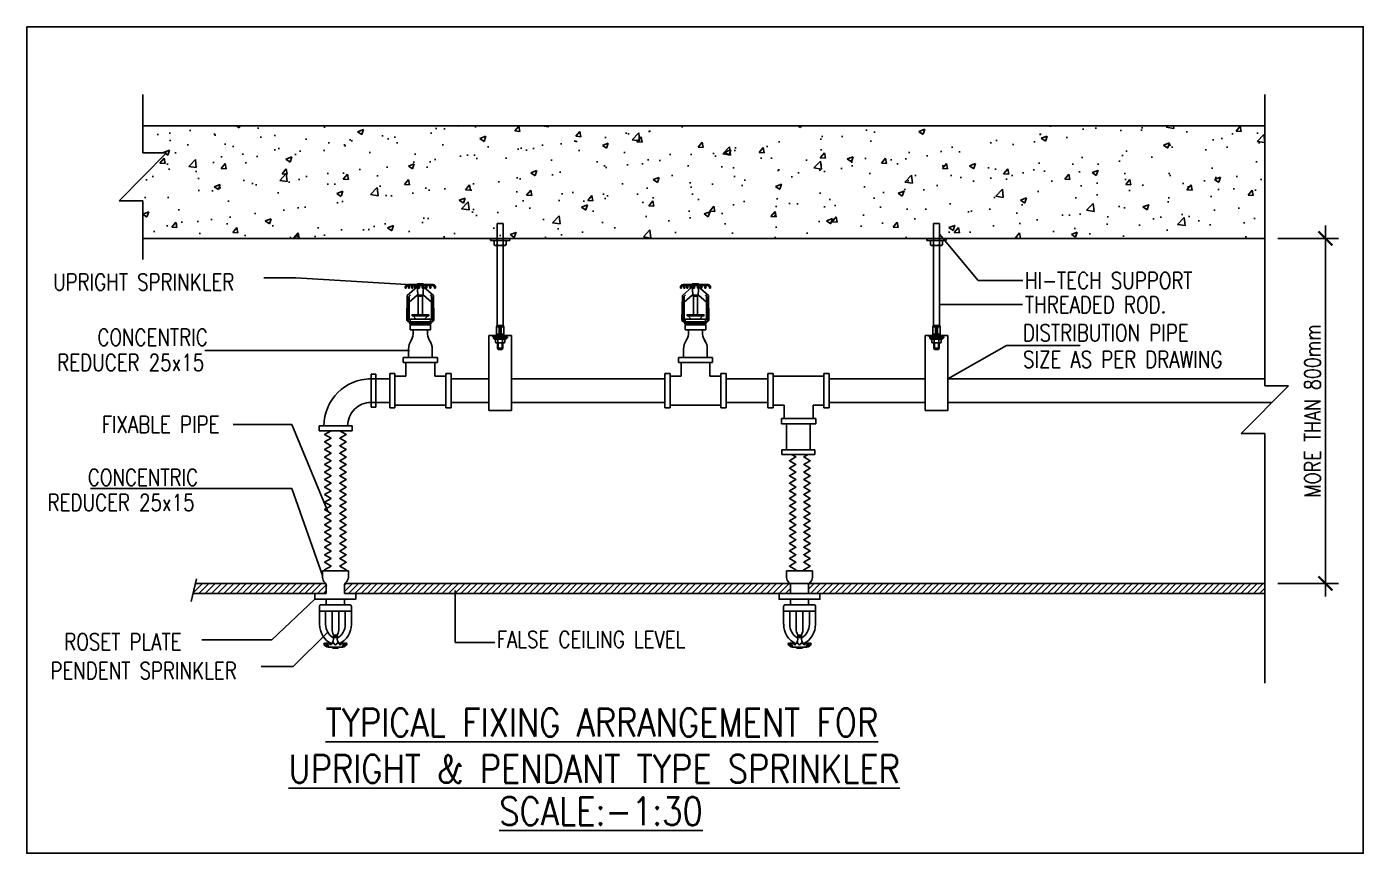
# Model space of a CAD drawing. Header units: millimetres. Extents: x -194958 to 83200, y -72620 to 64568.
# Drawn here: x -136739 to -131929, y -46997 to -44025 of the extents above; entities that cross this region are included whole.
import ezdxf
from ezdxf.enums import TextEntityAlignment as Align

# ---------------------------------------------------------------- set-up
doc = ezdxf.new("R2010")
doc.units = ezdxf.units.MM
doc.header["$LTSCALE"] = 200
doc.header["$PDMODE"] = 3
doc.header["$PDSIZE"] = 150
doc.linetypes.add('DASH', pattern=[0.35, 0.25, -0.1])
doc.layers.get('Defpoints').update_dxf_attribs({"color": 8, "linetype": 'DASH'})
for name, color, linetype in [('0137-T2-P-FF-6-108$0$ARCH', 7, 'Continuous'), ('0137-T2-P-FF-6-108$0$DETAIL', 6, 'Continuous'), ('0137-T2-P-FF-6-108$0$DUMMY-TEXT', 4, 'Continuous'), ('0137-T2-P-FF-6-108$0$SP2', 4, 'Continuous')]:
    doc.layers.add(name, color=color, linetype=linetype)
doc.layers.add('0137-T2-P-FF-6-108$0$EXTINGUISHER DETAIL', color=7, linetype='Continuous', lineweight=18)
doc.styles.add('0137-T2-P-FF-6-108$0$_ACM-ROMANS', font='romans.shx', dxfattribs={"width": 0.8})
doc.styles.add('0137-T2-P-FF-6-108$0$detail 1$0$ROMAN S', font='romans.shx', dxfattribs={"width": 0.85})
doc.styles.add('0137-T2-P-FF-6-108$0$ROMANS-TITLE', font='ROMANS.shx', dxfattribs={"width": 0.8})
doc.styles.add('0137-T2-P-FF-6-108$0$Standard', font='arial.ttf')
doc.dimstyles.new('0137-T2-P-FF-6-108$0$_ACM-DIM-25-', dxfattribs={"dimscale": 25, "dimtxt": 2.3, "dimasz": 2, "dimexe": 1.875, "dimexo": 1.875, "dimgap": 1.25, "dimtad": 0, "dimdec": 0, "dimzin": 9, "dimdsep": 46, "dimtxsty": '0137-T2-P-FF-6-108$0$_ACM-ROMANS', "dimblk1": '0137-T2-P-FF-6-108$1$_ARCHTICK', "dimblk2": '0137-T2-P-FF-6-108$1$_ARCHTICK', "dimsah": 1, "dimcen": 0, "dimdle": 1.875, "dimclre": 8, "dimadec": 0, "dimazin": 2, "dimtfac": 1, "dimtdec": 0, "dimtofl": 0, "dimtmove": 1, "dimatfit": 3, "dimfxl": 1, "dimtvp": 0.8, "dimfrac": 2, "dimtolj": 1, "dimtzin": 0, "dimarcsym": 0})
doc.dimstyles.new('0137-T2-P-FF-6-108$0$A-100-ANNOTATION', dxfattribs={"dimtxt": 2, "dimasz": 0.95, "dimexe": 1, "dimexo": 1, "dimgap": 0.75, "dimtad": 0, "dimtoh": 1, "dimdec": 0, "dimdsep": 46, "dimtxsty": '0137-T2-P-FF-6-108$0$ROMANS-TITLE', "dimblk": '0137-T2-P-FF-6-108$0$_Dot', "dimcen": 0.025, "dimclrd": 256, "dimclre": 256, "dimclrt": 3, "dimadec": 0, "dimazin": 0, "dimtfac": 1, "dimtdec": 0, "dimtix": 1, "dimtmove": 2, "dimatfit": 0, "dimldrblk": '0137-T2-P-FF-6-108$0$_Dot', "dimfxl": 1, "dimtolj": 1, "dimtzin": 0, "dimarcsym": 0})
doc.dimstyles.new('0137-T2-P-FF-6-108$0$Annotative', dxfattribs={"dimscale": 0, "dimtxt": 2.5, "dimasz": 2.5, "dimexe": 1.25, "dimexo": 0.625, "dimtad": 1, "dimtxsty": '0137-T2-P-FF-6-108$0$Standard', "dimcen": 2.5, "dimadec": 0, "dimazin": 0, "dimtfac": 1, "dimtmove": 0, "dimatfit": 3, "dimfxl": 1, "dimarcsym": 0})
pattern_1 = [(45, (-278125.707, -30914.844), (-11.2253202, 11.2253202), [])]

# ---------------------------------------------------------------- blocks, each defined once
blk = doc.blocks.new('0137-T2-P-FF-6-108$0$_Dot')
at = {"layer": '0137-T2-P-FF-6-108$0$DUMMY-TEXT', "color": 0, "lineweight": -2}
blk.add_line((-0.5, 0), (-1, 0), dxfattribs=at)
at = {"layer": '0137-T2-P-FF-6-108$0$DUMMY-TEXT', "color": 0, "const_width": 0.5}
blk.add_lwpolyline([(-0.25, 0, 1), (0.25, 0, 1)], format="xyb", close=True, dxfattribs=at)
blk = doc.blocks.new('0137-T2-P-FF-6-108$1$_ARCHTICK')
at = {"const_width": 0.15}
blk.add_lwpolyline([(-0.5, -0.5), (0.5, 0.5)], dxfattribs=at)
blk = doc.blocks.new('*D8506')
at = {"color": 0, "lineweight": -2}
blk.add_line((-132065.7, -44739.2), (-132065.7, -46073.6), dxfattribs=at)
at = {"color": 8, "lineweight": -2}
for p, q in [((-132236.8, -44786.1), (-132018.8, -44786.1)), ((-132236.8, -46026.8), (-132018.8, -46026.8))]:
    blk.add_line(p, q, dxfattribs=at)
at = {"layer": 'Defpoints', "color": 0}
for p in [(-132283.7, -44786.1), (-132283.7, -46026.8), (-132065.7, -46026.8)]:
    blk.add_point(p, dxfattribs=at)
at = {"color": 0, "linetype": 'ByBlock', "lineweight": -2, "xscale": 50, "yscale": 50, "zscale": 50}
for p, rotation in [((-132065.7, -44786.1), 90), ((-132065.7, -46026.8), 270)]:
    blk.add_blockref('0137-T2-P-FF-6-108$1$_ARCHTICK', p, dxfattribs=dict(at, rotation=rotation))
at = {"color": 0, "insert": (-132111.7, -45406.4), "char_height": 57.5, "attachment_point": 5, "rotation": 90, "style": '0137-T2-P-FF-6-108$0$_ACM-ROMANS'}
blk.add_mtext('\\A1;MORE THAN 800mm', dxfattribs=at)

msp = doc.modelspace()

# ---------------------------------------------------------------- hatches: boundary and pattern name
at = {"layer": '0137-T2-P-FF-6-108$0$DETAIL'}
h = msp.add_hatch(dxfattribs=at)
h.set_pattern_fill('AR-CONC', color=8, scale=30.653676, angle=360, style=0)
h.set_pattern_definition([(50, (17740.25, -50275.16), (219.8666, -19.23584), [22.99026, -252.89282]), (355, (17740.25, -50275.16), (-42.5324, 230.57454), [18.3922, -202.31426]), (100.4514, (17758.58, -50276.76), (177.3344, 211.33856), [19.5387, -214.92583]), (46.1842, (17740.25, -50213.85), (327.1486, -50.73766), [34.4854, -379.3392]), (96.6356, (17767.52, -50218.08), (286.5085, 298.6029), [29.3081, -322.3887]), (351.1842, (17740.25, -50213.85), (286.50824, 298.60316), [27.5883, -303.4714]), (21, (17770.9, -50229.18), (182.97395, -123.41749), [22.99026, -252.89282]), (326, (17770.9, -50229.18), (74.5851, 222.28514), [18.3922, -202.31426]), (71.4514, (17786.16, -50239.46), (257.55912, 98.86745), [19.5387, -214.92583]), (37.5, (17740.255, -50275.16), (3.727443, 102.044202), [0, -199.86197, 0, -205.37963, 0, -203.0806]), (7.5, (17740.25, -50275.16), (80.64048, 120.90169), [0, -117.09704, 0, -195.26391, 0, -77.40053]), (327.5, (17671.9, -50275.16), (163.6362, -6.913897), [0, -76.63419, 0, -239.09867, 0, -317.26554]), (317.5, (17641.24, -50275.16), (178.768, 30.68586), [0, -99.62445, 0, -158.78604, 0, -225.30452])])
h.paths.add_polyline_path([(-136320.9, -44650.5), (-136320.9, -44786.1), (-132283.7, -44786.1), (-132283.7, -44380.9), (-136320.9, -44380.9), (-136320.9, -44478.8), (-136235.5, -44478.8), (-136406.2, -44650.5)])
h = msp.add_hatch(dxfattribs=at)
h.set_pattern_fill('ANSI31', color=8, scale=5)
h.set_pattern_definition(pattern_1)
h.paths.add_polyline_path([(-136131.3, -46026.8), (-136139.6, -46062.6), (-135660.5, -46062.6), (-135662.9, -46026.8)])
h = msp.add_hatch(dxfattribs=at)
h.set_pattern_fill('ANSI31', color=8, scale=5)
h.set_pattern_definition(pattern_1)
h.paths.add_polyline_path([(-133990.5, -46033.9, 0.141115), (-133992.9, -46026.8), (-135593, -46026.8, 0.16109), (-135595.4, -46034.9), (-135595.4, -46062.6), (-135554.6, -46062.6), (-134031.3, -46062.6), (-134031.3, -46062.6), (-133990.5, -46062.6)])
h = msp.add_hatch(dxfattribs=at)
h.set_pattern_fill('ANSI31', color=8, scale=5)
h.set_pattern_definition(pattern_1)
edge = h.paths.add_edge_path()
edge.add_line((-132283.7, -46026.8), (-133923, -46026.8))
edge.add_arc((-133911.9, -46034.5), 13.6, 145.0206, 181.6259)
edge.add_line((-133925.4, -46034.9), (-133925.4, -46062.6))
edge.add_line((-133925.4, -46062.6), (-133884.6, -46062.6))
edge.add_line((-133884.6, -46062.6), (-132283.7, -46062.6))
edge.add_line((-132283.7, -46062.6), (-132283.7, -46026.8))

# ---------------------------------------------------------------- linework, layer by layer
at = {"elevation": 0}
msp.add_lwpolyline([(-136738.5, -44024.8), (-131929.4, -44024.8), (-131929.4, -46997), (-136738.5, -46997)], close=True, dxfattribs=at)
at = {"layer": '0137-T2-P-FF-6-108$0$DETAIL', "color": 7}
for p, q in [((-136320.9, -44478.8), (-136320.9, -44267.9)), ((-132283.7, -45315.8), (-132283.7, -44267.9)), ((-136320.9, -44380.9), (-132283.7, -44380.9)), ((-136235.5, -44478.8), (-136406.2, -44650.5)), ((-136320.9, -44478.8), (-136235.5, -44478.8)), ((-136406.2, -44650.5), (-136320.9, -44650.5)), ((-136320.9, -44861.4), (-136320.9, -44650.5)), ((-136320.9, -44786.1), (-132283.7, -44786.1)), ((-135358.9, -45097.1), (-135358.9, -45114.3)), ((-135358.9, -45097.1), (-135285.4, -45097.1)), ((-135352.4, -45097.1), (-135352.4, -45091.8)), ((-135291.9, -45097.1), (-135291.9, -45091.8)), ((-135285.4, -45097.1), (-135285.4, -45114.3)), ((-134369, -45097.1), (-134369, -45114.3)), ((-134369, -45097.1), (-134295.5, -45097.1)), ((-134362.5, -45097.1), (-134362.5, -45091.8)), ((-134302, -45097.1), (-134302, -45091.8)), ((-134295.5, -45097.1), (-134295.5, -45114.3)), ((-135358.9, -45114.3), (-135285.4, -45114.3)), ((-135347.6, -45114.3), (-135347.6, -45130.6)), ((-135296.7, -45114.3), (-135296.7, -45130.6)), ((-134369, -45114.3), (-134295.5, -45114.3)), ((-134357.7, -45114.3), (-134357.7, -45130.6)), ((-134306.8, -45114.3), (-134306.8, -45130.6)), ((-135364.7, -45213.7), (-135364.7, -45180.2)), ((-135364.7, -45201.6), (-135364.7, -45213.7)), ((-135279.5, -45213.7), (-135279.5, -45180.2)), ((-135279.5, -45201.6), (-135279.5, -45213.7)), ((-134374.9, -45213.7), (-134374.9, -45180.2)), ((-134289.7, -45213.7), (-134289.7, -45180.2)), ((-135383.6, -45213.7), (-135383.6, -45232.7)), ((-135260.6, -45213.7), (-135383.6, -45213.7)), ((-135260.6, -45232.7), (-135383.6, -45232.7)), ((-135374.1, -45232.7), (-135374.1, -45281.2)), ((-135270.1, -45232.7), (-135270.1, -45281.2)), ((-135260.6, -45213.7), (-135260.6, -45232.7)), ((-134393.6, -45213.7), (-134393.6, -45232.7)), ((-134270.6, -45213.7), (-134393.6, -45213.7)), ((-134270.6, -45213.7), (-134393.6, -45213.7)), ((-134270.6, -45232.7), (-134393.6, -45232.7)), ((-134384.1, -45232.7), (-134384.1, -45281.2)), ((-134280.1, -45232.7), (-134280.1, -45281.2)), ((-134270.6, -45213.7), (-134270.6, -45232.7)), ((-135508.4, -45290.9), (-135432.5, -45290.9)), ((-135499.4, -45273.9), (-135482.5, -45273.9)), ((-135499.4, -45392.6), (-135499.4, -45273.9)), ((-135482.5, -45392.6), (-135482.5, -45273.9)), ((-135432.5, -45271.8), (-135432.5, -45394.8)), ((-135432.5, -45271.8), (-135413.6, -45271.8)), ((-135413.6, -45271.8), (-135413.6, -45394.8)), ((-135374.1, -45281.2), (-135413.6, -45281.2)), ((-135230.7, -45281.2), (-135270.1, -45281.2)), ((-135230.7, -45271.8), (-135230.7, -45394.8)), ((-135211.7, -45271.8), (-135230.7, -45271.8)), ((-135211.7, -45271.8), (-135211.7, -45394.8)), ((-135211.7, -45290.9), (-135075.7, -45290.9)), ((-134994.6, -45290.9), (-134442.5, -45290.9)), ((-134442.5, -45271.8), (-134442.5, -45394.8)), ((-134442.5, -45271.8), (-134423.6, -45271.8)), ((-134423.6, -45271.8), (-134423.6, -45394.8)), ((-134384.1, -45281.2), (-134423.6, -45281.2)), ((-134240.7, -45281.2), (-134280.1, -45281.2)), ((-134240.7, -45271.8), (-134240.7, -45394.8)), ((-134221.7, -45271.8), (-134240.7, -45271.8)), ((-134221.7, -45271.8), (-134221.7, -45394.8)), ((-134221.7, -45290.9), (-134071.6, -45290.9)), ((-134071.6, -45394.8), (-134071.6, -45271.8)), ((-134071.6, -45271.8), (-134052.7, -45271.8)), ((-134052.7, -45394.8), (-134052.7, -45271.8)), ((-133869.8, -45281.2), (-134052.7, -45281.2)), ((-133869.8, -45394.8), (-133869.8, -45271.8)), ((-133850.9, -45271.8), (-133869.8, -45271.8)), ((-133850.9, -45394.8), (-133850.9, -45271.8)), ((-133850.9, -45290.9), (-133505.7, -45290.9)), ((-133424.6, -45290.9), (-132283.7, -45290.9)), ((-132198.3, -45315.8), (-132369.1, -45487.5)), ((-132283.7, -45315.8), (-132198.3, -45315.8)), ((-135508.4, -45375.7), (-135432.5, -45375.7)), ((-135499.4, -45392.6), (-135482.5, -45392.6)), ((-135432.5, -45394.8), (-135413.6, -45394.8)), ((-135230.7, -45385.3), (-135413.6, -45385.3)), ((-135211.7, -45394.8), (-135230.7, -45394.8)), ((-135211.7, -45375.7), (-135075.7, -45375.7)), ((-134994.6, -45375.7), (-134442.5, -45375.7)), ((-134442.5, -45394.8), (-134423.6, -45394.8)), ((-134240.7, -45385.3), (-134423.6, -45385.3)), ((-134221.7, -45394.8), (-134240.7, -45394.8)), ((-134221.7, -45375.7), (-134071.6, -45375.7)), ((-134071.6, -45394.8), (-134052.7, -45394.8)), ((-134013.3, -45385.3), (-134052.7, -45385.3)), ((-134013.3, -45433.9), (-134013.3, -45385.3)), ((-133909.2, -45433.9), (-133909.2, -45385.3)), ((-133869.8, -45385.3), (-133909.2, -45385.3)), ((-133850.9, -45394.8), (-133869.8, -45394.8)), ((-133850.9, -45375.7), (-133505.7, -45375.7)), ((-133424.6, -45375.7), (-132257.9, -45375.7)), ((-134022.7, -45452.8), (-134022.7, -45433.9)), ((-133899.7, -45433.9), (-134022.7, -45433.9)), ((-133899.7, -45452.8), (-133899.7, -45433.9)), ((-135567.3, -45460.5), (-135686, -45460.5)), ((-135686, -45477.4), (-135686, -45460.5)), ((-135567.3, -45477.4), (-135686, -45477.4)), ((-135567.3, -45477.4), (-135567.3, -45460.5)), ((-133899.7, -45452.8), (-134022.7, -45452.8)), ((-133899.7, -45452.8), (-134022.7, -45452.8)), ((-134004.4, -45452.8), (-134004.4, -45545.7)), ((-133919.6, -45452.8), (-133919.6, -45545.7)), ((-132369.1, -45487.5), (-132283.7, -45487.5)), ((-132283.7, -46384.8), (-132283.7, -45487.5)), ((-134021.4, -45545.7), (-133902.6, -45545.7)), ((-134021.4, -45562.6), (-134021.4, -45545.7)), ((-134021.4, -45562.6), (-133902.6, -45562.6)), ((-133902.6, -45562.6), (-133902.6, -45545.7)), ((-136127.4, -46009.7), (-136146.5, -46092.2)), ((-135678, -46062.6), (-136141.7, -46062.6)), ((-135662.9, -46026.8), (-136131.3, -46026.8)), ((-132283.7, -46026.8), (-135593, -46026.8)), ((-135577.9, -46062.6), (-132283.7, -46062.6))]:
    msp.add_line(p, q, dxfattribs=at)
at = {"layer": '0137-T2-P-FF-6-108$0$DETAIL', "color": 8}
for p, q in [((-135045.8, -44732.8), (-135045.8, -44808.7)), ((-135045.8, -44732.8), (-135024.5, -44732.8)), ((-135024.5, -44732.8), (-135024.5, -44808.7)), ((-133475.8, -44732.8), (-133475.8, -44808.7)), ((-133475.8, -44732.8), (-133454.5, -44732.8)), ((-133454.5, -44732.8), (-133454.5, -44808.7)), ((-135069.7, -44786.1), (-135069.7, -44794)), ((-135069.7, -44794), (-135000.5, -44794)), ((-135056.4, -44794), (-135056.4, -44808.7)), ((-135056.4, -44808.7), (-135053.8, -44811.3)), ((-135053.8, -44811.3), (-135016.5, -44811.3)), ((-135045.8, -44811.3), (-135045.8, -45098.7)), ((-135024.5, -44811.3), (-135024.5, -45098.7)), ((-135013.8, -44808.7), (-135016.5, -44811.3)), ((-135013.8, -44794), (-135013.8, -44808.7)), ((-135000.5, -44786.1), (-135000.5, -44794)), ((-133499.7, -44786.1), (-133499.7, -44794)), ((-133499.7, -44794), (-133430.5, -44794)), ((-133486.4, -44794), (-133486.4, -44808.7)), ((-133486.4, -44808.7), (-133483.8, -44811.3)), ((-133483.8, -44811.3), (-133446.5, -44811.3)), ((-133475.8, -44811.3), (-133475.8, -45098.7)), ((-133454.5, -44811.3), (-133454.5, -45098.7)), ((-133443.8, -44808.7), (-133446.5, -44811.3)), ((-133443.8, -44794), (-133443.8, -44808.7)), ((-133430.5, -44786.1), (-133430.5, -44794)), ((-135047.4, -45098.7), (-135048.7, -45103.6)), ((-135048.7, -45130.7), (-135048.7, -45103.6)), ((-135021.6, -45103.6), (-135048.7, -45103.6)), ((-135022.9, -45098.7), (-135047.4, -45098.7)), ((-135039.1, -45105.7), (-135039.1, -45128)), ((-135035.1, -45098.7), (-135035.1, -45130.7)), ((-135031.2, -45105.7), (-135031.2, -45128)), ((-135022.9, -45098.7), (-135021.6, -45103.6)), ((-135021.6, -45130.7), (-135021.6, -45103.6)), ((-133477.4, -45098.7), (-133478.7, -45103.6)), ((-133478.7, -45130.7), (-133478.7, -45103.6)), ((-133451.6, -45103.6), (-133478.7, -45103.6)), ((-133452.9, -45098.7), (-133477.4, -45098.7)), ((-133469.1, -45105.7), (-133469.1, -45128)), ((-133465.1, -45098.7), (-133465.1, -45130.7)), ((-133461.2, -45105.7), (-133461.2, -45128)), ((-133452.9, -45098.7), (-133451.6, -45103.6)), ((-133451.6, -45130.7), (-133451.6, -45103.6)), ((-135075.7, -45134.8), (-135075.7, -45404.8)), ((-134994.6, -45134.8), (-135075.7, -45134.8)), ((-135061.4, -45139.4), (-135038.8, -45139.4)), ((-135061.4, -45139.4), (-135009.9, -45139.4)), ((-135061.4, -45140.6), (-135037.6, -45140.6)), ((-135036.4, -45140.6), (-135061.4, -45140.6)), ((-135061.4, -45140.6), (-135009.9, -45140.6)), ((-135037.6, -45141.8), (-135061.4, -45141.8)), ((-135061.4, -45141.8), (-135036.4, -45141.8)), ((-135061.4, -45141.8), (-135009.9, -45141.8)), ((-135035.1, -45143.1), (-135061.4, -45143.1)), ((-135061.4, -45143.1), (-135009.9, -45143.1)), ((-135061.4, -45143.1), (-135009.2, -45143.1)), ((-135061.1, -45135.7), (-135061.1, -45139.4)), ((-135009.8, -45135.7), (-135061.1, -45135.7)), ((-135009.8, -45136.9), (-135061.1, -45136.9)), ((-135009.8, -45138.1), (-135061.1, -45138.1)), ((-135056.9, -45143.1), (-135056.9, -45148)), ((-135056.9, -45148), (-135035.1, -45148)), ((-135052.2, -45148), (-135052.2, -45159.7)), ((-135052.2, -45148), (-135018.1, -45148)), ((-135047.4, -45135.7), (-135048.7, -45130.7)), ((-135021.6, -45130.7), (-135048.7, -45130.7)), ((-135043.7, -45159.7), (-135043.7, -45148)), ((-135013.4, -45148), (-135035.1, -45148)), ((-135009.8, -45136.9), (-135033.9, -45136.9)), ((-135033.9, -45138.1), (-135009.9, -45138.1)), ((-135026.6, -45159.7), (-135026.6, -45148)), ((-135022.9, -45135.7), (-135021.6, -45130.7)), ((-135018.1, -45148), (-135018.1, -45159.7)), ((-135013.4, -45143.1), (-135013.4, -45148)), ((-135009.2, -45143.1), (-135009.2, -45139.4)), ((-134994.6, -45134.8), (-134994.6, -45404.8)), ((-133505.7, -45134.8), (-133505.7, -45404.8)), ((-133424.6, -45134.8), (-133505.7, -45134.8)), ((-133491.4, -45139.4), (-133468.8, -45139.4)), ((-133491.4, -45139.4), (-133439.9, -45139.4)), ((-133491.4, -45140.6), (-133467.6, -45140.6)), ((-133466.4, -45140.6), (-133491.4, -45140.6)), ((-133491.4, -45140.6), (-133439.9, -45140.6)), ((-133467.6, -45141.8), (-133491.4, -45141.8)), ((-133491.4, -45141.8), (-133466.4, -45141.8)), ((-133491.4, -45141.8), (-133439.9, -45141.8)), ((-133465.1, -45143.1), (-133491.4, -45143.1)), ((-133491.4, -45143.1), (-133439.9, -45143.1)), ((-133491.4, -45143.1), (-133439.2, -45143.1)), ((-133491.1, -45135.7), (-133491.1, -45139.4)), ((-133439.8, -45135.7), (-133491.1, -45135.7)), ((-133439.8, -45136.9), (-133491.1, -45136.9)), ((-133439.8, -45138.1), (-133491.1, -45138.1)), ((-133486.9, -45143.1), (-133486.9, -45148)), ((-133486.9, -45148), (-133465.1, -45148)), ((-133482.2, -45148), (-133482.2, -45159.7)), ((-133482.2, -45148), (-133448.1, -45148)), ((-133477.4, -45135.7), (-133478.7, -45130.7)), ((-133451.6, -45130.7), (-133478.7, -45130.7)), ((-133473.7, -45159.7), (-133473.7, -45148)), ((-133443.4, -45148), (-133465.1, -45148)), ((-133439.8, -45136.9), (-133463.9, -45136.9)), ((-133463.9, -45138.1), (-133439.9, -45138.1)), ((-133456.6, -45159.7), (-133456.6, -45148)), ((-133452.9, -45135.7), (-133451.6, -45130.7)), ((-133448.1, -45148), (-133448.1, -45159.7)), ((-133443.4, -45143.1), (-133443.4, -45148)), ((-133439.2, -45143.1), (-133439.2, -45139.4)), ((-133424.6, -45134.8), (-133424.6, -45404.8)), ((-135052.2, -45159.7), (-135050, -45161.8)), ((-135050, -45161.8), (-135020.2, -45161.8)), ((-135045, -45180.4), (-135045, -45161.8)), ((-135045, -45180.4), (-135042.5, -45185.3)), ((-135045, -45180.4), (-135025.2, -45180.4)), ((-135042.5, -45161.8), (-135042.5, -45185.3)), ((-135042.5, -45185.3), (-135027.7, -45185.3)), ((-135027.7, -45161.8), (-135027.7, -45185.3)), ((-135027.7, -45185.3), (-135025.2, -45180.4)), ((-135025.2, -45180.4), (-135025.2, -45161.8)), ((-135018.1, -45159.7), (-135020.2, -45161.8)), ((-133482.2, -45159.7), (-133480, -45161.8)), ((-133480, -45161.8), (-133450.2, -45161.8)), ((-133475, -45180.4), (-133475, -45161.8)), ((-133475, -45180.4), (-133472.5, -45185.3)), ((-133475, -45180.4), (-133455.2, -45180.4)), ((-133472.5, -45161.8), (-133472.5, -45185.3)), ((-133472.5, -45185.3), (-133457.7, -45185.3)), ((-133457.7, -45161.8), (-133457.7, -45185.3)), ((-133457.7, -45185.3), (-133455.2, -45180.4)), ((-133455.2, -45180.4), (-133455.2, -45161.8)), ((-133448.1, -45159.7), (-133450.2, -45161.8)), ((-135075.7, -45404.8), (-134994.6, -45404.8)), ((-133505.7, -45404.8), (-133424.6, -45404.8))]:
    msp.add_line(p, q, dxfattribs=at)
at = {"layer": '0137-T2-P-FF-6-108$0$DETAIL', "color": 4}
for p, q in [((-135674.6, -45981.2), (-135674.6, -46005.2)), ((-135674.6, -45981.2), (-135581.3, -45981.2)), ((-135581.3, -45981.2), (-135581.3, -46005.2)), ((-134004.6, -45981.2), (-134004.6, -46005.2)), ((-134004.6, -45981.2), (-133911.3, -45981.2)), ((-133911.3, -45981.2), (-133911.3, -46005.2)), ((-135660.5, -46062.6), (-135660.5, -46034.9)), ((-135595.4, -46062.6), (-135595.4, -46034.9)), ((-133990.5, -46062.6), (-133990.5, -46034.9)), ((-133925.4, -46062.6), (-133925.4, -46034.9)), ((-135660.5, -46083.5), (-135660.5, -46103.5)), ((-135595.4, -46083.5), (-135660.5, -46083.5)), ((-135595.4, -46083.5), (-135595.4, -46103.5)), ((-133990.5, -46083.5), (-133990.5, -46103.5)), ((-133925.4, -46083.5), (-133990.5, -46083.5)), ((-133925.4, -46083.5), (-133925.4, -46103.5)), ((-135685, -46174.7), (-135685, -46126.7)), ((-135662.9, -46174.7), (-135662.9, -46126.7)), ((-135640, -46192.6), (-135640, -46126.7)), ((-135615.5, -46192.6), (-135615.5, -46126.7)), ((-135592.4, -46174.7), (-135592.4, -46126.7)), ((-135570.4, -46174.7), (-135570.4, -46126.7)), ((-134015, -46174.7), (-134015, -46126.7)), ((-133992.9, -46174.7), (-133992.9, -46126.7)), ((-133970, -46192.6), (-133970, -46126.7)), ((-133945.5, -46192.6), (-133945.5, -46126.7)), ((-133922.4, -46174.7), (-133922.4, -46126.7)), ((-133900.4, -46174.7), (-133900.4, -46126.7)), ((-135647.9, -46256.3), (-135607.5, -46256.3)), ((-135636.4, -46259.2), (-135619, -46259.2)), ((-135633.9, -46221), (-135621.5, -46221)), ((-133977.9, -46256.3), (-133937.5, -46256.3)), ((-133966.4, -46259.2), (-133949, -46259.2)), ((-133963.9, -46221), (-133951.5, -46221))]:
    msp.add_line(p, q, dxfattribs=at)
at = {"layer": '0137-T2-P-FF-6-108$0$DETAIL', "color": 7}
for points in [[(-135643.4, -45477.4), (-135666.8, -45490.9), (-135643.4, -45504.5), (-135666.8, -45518), (-135643.4, -45531.5), (-135666.8, -45545), (-135643.4, -45558.5), (-135666.8, -45572.1), (-135643.4, -45585.6), (-135666.8, -45599.1), (-135643.4, -45612.6), (-135666.8, -45626.1), (-135643.4, -45639.7), (-135666.8, -45653.2), (-135643.4, -45666.7), (-135666.8, -45680.2), (-135643.4, -45693.7), (-135666.8, -45707.3), (-135643.4, -45720.8), (-135666.8, -45734.3), (-135643.4, -45747.8), (-135666.8, -45761.3), (-135643.4, -45774.9), (-135666.8, -45788.4), (-135643.4, -45801.9), (-135666.8, -45815.4), (-135643.4, -45828.9), (-135666.8, -45842.5), (-135643.4, -45856), (-135666.8, -45869.5), (-135643.4, -45883), (-135666.8, -45896.5), (-135643.4, -45910.1), (-135666.8, -45923.6), (-135643.4, -45937.1), (-135666.8, -45950.6), (-135643.4, -45964.1), (-135666.8, -45977.7), (-135660.7, -45981.2)], [(-135612.5, -45477.4), (-135589.1, -45490.9), (-135612.5, -45504.5), (-135589.1, -45518), (-135612.5, -45531.5), (-135589.1, -45545), (-135612.5, -45558.5), (-135589.1, -45572.1), (-135612.5, -45585.6), (-135589.1, -45599.1), (-135612.5, -45612.6), (-135589.1, -45626.1), (-135612.5, -45639.7), (-135589.1, -45653.2), (-135612.5, -45666.7), (-135589.1, -45680.2), (-135612.5, -45693.7), (-135589.1, -45707.3), (-135612.5, -45720.8), (-135589.1, -45734.3), (-135612.5, -45747.8), (-135589.1, -45761.3), (-135612.5, -45774.9), (-135589.1, -45788.4), (-135612.5, -45801.9), (-135589.1, -45815.4), (-135612.5, -45828.9), (-135589.1, -45842.5), (-135612.5, -45856), (-135589.1, -45869.5), (-135612.5, -45883), (-135589.1, -45896.5), (-135612.5, -45910.1), (-135589.1, -45923.6), (-135612.5, -45937.1), (-135589.1, -45950.6), (-135612.5, -45964.1), (-135589.1, -45977.7), (-135595.2, -45981.2)], [(-133987, -45562.6), (-133970.8, -45572), (-133994.2, -45585.5), (-133970.8, -45599), (-133994.2, -45612.6), (-133970.8, -45626.1), (-133994.2, -45639.6), (-133970.8, -45653.1), (-133994.2, -45666.6), (-133970.8, -45680.2), (-133994.2, -45693.7), (-133970.8, -45707.2), (-133994.2, -45720.7), (-133970.8, -45734.2), (-133994.2, -45747.8), (-133970.8, -45761.3), (-133994.2, -45774.8), (-133970.8, -45788.3), (-133994.2, -45801.8), (-133970.8, -45815.4), (-133994.2, -45828.9), (-133970.8, -45842.4), (-133994.2, -45855.9), (-133970.8, -45869.4), (-133994.2, -45883), (-133970.8, -45896.5), (-133994.2, -45910), (-133970.8, -45923.5), (-133994.2, -45937), (-133970.8, -45950.6), (-133994.2, -45964.1), (-133970.8, -45977.6), (-133977, -45981.2)], [(-133926.3, -45562.6), (-133942.5, -45572), (-133919.1, -45585.5), (-133942.5, -45599), (-133919.1, -45612.6), (-133942.5, -45626.1), (-133919.1, -45639.6), (-133942.5, -45653.1), (-133919.1, -45666.6), (-133942.5, -45680.2), (-133919.1, -45693.7), (-133942.5, -45707.2), (-133919.1, -45720.7), (-133942.5, -45734.2), (-133919.1, -45747.8), (-133942.5, -45761.3), (-133919.1, -45774.8), (-133942.5, -45788.3), (-133919.1, -45801.8), (-133942.5, -45815.4), (-133919.1, -45828.9), (-133942.5, -45842.4), (-133919.1, -45855.9), (-133942.5, -45869.4), (-133919.1, -45883), (-133942.5, -45896.5), (-133919.1, -45910), (-133942.5, -45923.5), (-133919.1, -45937), (-133942.5, -45950.6), (-133919.1, -45964.1), (-133942.5, -45977.6), (-133936.3, -45981.2)]]:
    msp.add_lwpolyline(points, dxfattribs=at)
at = {"layer": '0137-T2-P-FF-6-108$0$DETAIL', "color": 4}
for points in [[(-135620.1, -46083.5), (-135701.3, -46083.5), (-135701.3, -46062.6), (-135660.5, -46062.6)], [(-135595.4, -46062.6), (-135554.6, -46062.6), (-135554.6, -46083.5), (-135620.1, -46083.5)], [(-133950.1, -46083.5), (-134031.3, -46083.5), (-134031.3, -46062.6), (-133990.5, -46062.6)], [(-133925.4, -46062.6), (-133884.6, -46062.6), (-133884.6, -46083.5), (-133950.1, -46083.5)], [(-135633.7, -46214.5), (-135621.7, -46214.5)], [(-133963.7, -46214.5), (-133951.7, -46214.5)], [(-135621.7, -46217.8), (-135633.7, -46217.8)], [(-133951.7, -46217.8), (-133963.7, -46217.8)]]:
    msp.add_lwpolyline(points, dxfattribs=at)
for points in [[(-135570.4, -46126.7), (-135685, -46126.7), (-135685, -46108.7, -0.414214), (-135679.8, -46103.5), (-135575.6, -46103.5, -0.414214), (-135570.4, -46108.7)], [(-133900.4, -46126.7), (-134015, -46126.7), (-134015, -46108.7, -0.414214), (-134009.8, -46103.5), (-133905.6, -46103.5, -0.414214), (-133900.4, -46108.7)]]:
    msp.add_lwpolyline(points, format="xyb", close=True, dxfattribs=at)
at = {"layer": '0137-T2-P-FF-6-108$0$DETAIL', "color": 8}
for centre, radius, start, end in [((-135051.1, -44804.7), 6.66, 216.8699, 323.1301), ((-135035.1, -44788.7), 22.6, 241.9275, 298.0725), ((-135019.2, -44804.7), 6.66, 216.8699, 323.1301), ((-133481.1, -44804.7), 6.66, 216.8699, 323.1301), ((-133465.1, -44788.7), 22.6, 241.9275, 298.0725), ((-133449.2, -44804.7), 6.66, 216.8699, 323.1301), ((-135009.9, -45143.1), 4.93, 89.9218, 90), ((-133439.9, -45143.1), 4.93, 89.9218, 90), ((-135047.9, -45156.5), 5.32, 216.8699, 323.1301), ((-135035.1, -45143.7), 18.1, 241.9275, 298.0725), ((-135022.4, -45156.5), 5.32, 216.8699, 323.1301), ((-133477.9, -45156.5), 5.32, 216.8699, 323.1301), ((-133465.1, -45143.7), 18.1, 241.9275, 298.0725), ((-133452.4, -45156.5), 5.32, 216.8699, 323.1301)]:
    msp.add_arc(centre, radius, start, end, dxfattribs=at)
at = {"layer": '0137-T2-P-FF-6-108$0$DETAIL', "color": 7}
for centre, radius, start, end in [((-135313, -45182.8), 51.7, 144.6544, 181.5238), ((-135406.2, -45123.1), 59.1, 324.9883, 352.7319), ((-135238.1, -45123.1), 59.1, 171.4228, 172.7319), ((-135238.1, -45123.1), 59.1, 187.2681, 215.0117), ((-135331.2, -45182.8), 51.7, 358.4762, 35.3456), ((-134323.2, -45182.8), 51.7, 144.6544, 181.5238), ((-134416.3, -45123.1), 59.1, 324.9883, 352.7319), ((-134248.2, -45123.1), 59.1, 171.4228, 172.7319), ((-134248.2, -45123.1), 59.1, 187.2681, 215.0117), ((-134341.4, -45182.8), 51.7, 358.4762, 35.3456), ((-135499.4, -45460.5), 169.6, 90, 180), ((-135499.4, -45460.5), 84.8, 90, 180)]:
    msp.add_arc(centre, radius, start, end, dxfattribs=at)
at = {"layer": '0137-T2-P-FF-6-108$0$DETAIL', "color": 4}
for centre, radius, start, end in [((-135643.3, -46001.7), 31.5, 186.4449, 224.4999), ((-135612.6, -46001.7), 31.5, 315.5001, 353.5551), ((-133973.3, -46001.7), 31.5, 186.4449, 224.4999), ((-133942.6, -46001.7), 31.5, 315.5001, 353.5551), ((-135674, -46034.5), 13.6, 358.374, 52.5708), ((-135581.9, -46034.5), 13.6, 127.4292, 181.626), ((-134004, -46034.5), 13.6, 358.374, 52.5708), ((-133911.9, -46034.5), 13.6, 127.4292, 181.626), ((-135608.8, -46174.7), 76.1, 179.1356, 244.7412), ((-135608.8, -46174.7), 54.1, 178.7835, 241.5286), ((-135598.1, -46190.3), 41.9, 180, 209.7137), ((-135633, -46212.8), 1.78, 123.246, 248.3085), ((-135633, -46216.2), 1.78, 111.6915, 248.3085), ((-135627.7, -46200.3), 12.7, 237.7427, 302.2573), ((-135622.4, -46212.8), 1.78, 291.6915, 56.754), ((-135622.4, -46216.2), 1.78, 291.6915, 68.3085), ((-135657.3, -46190.3), 41.9, 330.2863, 3.0996), ((-135646.6, -46174.7), 54.1, 298.4714, 1.2165), ((-135646.6, -46174.7), 76.1, 295.2588, 0.8644), ((-133938.8, -46174.7), 76.1, 179.1356, 244.7412), ((-133938.8, -46174.7), 54.1, 178.7835, 241.5286), ((-133928.1, -46190.3), 41.9, 180, 209.7137), ((-133963, -46212.8), 1.78, 123.246, 248.3085), ((-133963, -46216.2), 1.78, 111.6915, 248.3085), ((-133957.7, -46200.3), 12.7, 237.7427, 302.2573), ((-133952.4, -46212.8), 1.78, 291.6915, 56.754), ((-133952.4, -46216.2), 1.78, 291.6915, 68.3085), ((-133987.3, -46190.3), 41.9, 330.2863, 3.0996), ((-133976.6, -46174.7), 54.1, 298.4714, 1.2165), ((-133976.6, -46174.7), 76.1, 295.2588, 0.8644), ((-135665.5, -46244.7), 3.61, 12.6804, 180.6017), ((-135652.8, -46238), 17.7, 202.3786, 268.4552), ((-135658.5, -46244.7), 3.61, 31.3881, 167.3196), ((-135649.1, -46243.5), 12.9, 182.0227, 275.3549), ((-135643.8, -46245.2), 11.8, 168.389, 249.8043), ((-135652.3, -46244.7), 3.61, 356.6084, 148.6119), ((-135645.2, -46243.8), 3.61, 197.6416, 347.3196), ((-135658.4, -46226), 24, 313.8174, 9.0225), ((-135636.5, -46246.7), 5.64, 21.5946, 158.4054), ((-135636.1, -46256.4), 2.79, 177.917, 263.4767), ((-135627.7, -46225.4), 7.63, 24.5053, 155.4947), ((-135627.7, -46243.8), 3.61, 192.6804, 347.3196), ((-135627.7, -46243.8), 3.61, 192.6804, 347.3196), ((-135618.9, -46246.7), 5.64, 21.5946, 158.4054), ((-135597, -46226), 24, 170.9775, 226.1826), ((-135619.3, -46256.4), 2.79, 276.5233, 2.083), ((-135610.2, -46243.8), 3.61, 192.6804, 342.3584), ((-135611.6, -46245.2), 11.8, 290.1957, 11.611), ((-135611.6, -46245.2), 11.8, 290.1957, 11.611), ((-135606.3, -46243.5), 12.9, 264.6451, 357.9773), ((-135603.1, -46244.7), 3.61, 31.3881, 183.3916), ((-135602.6, -46238), 17.7, 271.5448, 337.6214), ((-135596.9, -46244.7), 3.61, 12.6804, 148.6119), ((-135589.9, -46244.7), 3.61, 359.3983, 167.3196), ((-133995.5, -46244.7), 3.61, 12.6804, 180.6017), ((-133982.8, -46238), 17.7, 202.3786, 268.4552), ((-133988.5, -46244.7), 3.61, 31.3881, 167.3196), ((-133979.1, -46243.5), 12.9, 182.0227, 275.3549), ((-133973.8, -46245.2), 11.8, 168.389, 249.8043), ((-133982.3, -46244.7), 3.61, 356.6084, 148.6119), ((-133975.2, -46243.8), 3.61, 197.6416, 347.3196), ((-133988.4, -46226), 24, 313.8174, 9.0225), ((-133966.5, -46246.7), 5.64, 21.5946, 158.4054), ((-133966.1, -46256.4), 2.79, 177.917, 263.4767), ((-133957.7, -46225.4), 7.63, 24.5053, 155.4947), ((-133957.7, -46243.8), 3.61, 192.6804, 347.3196), ((-133957.7, -46243.8), 3.61, 192.6804, 347.3196), ((-133948.9, -46246.7), 5.64, 21.5946, 158.4054), ((-133927, -46226), 24, 170.9775, 226.1826), ((-133949.3, -46256.4), 2.79, 276.5233, 2.083), ((-133940.2, -46243.8), 3.61, 192.6804, 342.3584), ((-133941.6, -46245.2), 11.8, 290.1957, 11.611), ((-133941.6, -46245.2), 11.8, 290.1957, 11.611), ((-133936.3, -46243.5), 12.9, 264.6451, 357.9773), ((-133933.1, -46244.7), 3.61, 31.3881, 183.3916), ((-133932.6, -46238), 17.7, 271.5448, 337.6214), ((-133926.9, -46244.7), 3.61, 12.6804, 148.6119), ((-133919.9, -46244.7), 3.61, 359.3983, 167.3196)]:
    msp.add_arc(centre, radius, start, end, dxfattribs=at)
at = {"layer": '0137-T2-P-FF-6-108$0$SP2'}
for p, q in [((-135376.4, -44960), (-135376.4, -44965.3)), ((-135372.8, -44960.6), (-135372.8, -44965.3)), ((-135333.4, -44960.5), (-135369.3, -44991.3)), ((-135366.8, -44952.1), (-135277.7, -44952.1)), ((-135364.4, -44955.7), (-135366.6, -44955.7)), ((-135364.4, -44955.7), (-135364.4, -44965.3)), ((-135353.3, -44955.7), (-135360.8, -44955.7)), ((-135360.8, -44955.7), (-135360.8, -44965.3)), ((-135353.3, -44955.7), (-135353.3, -44965.3)), ((-135349.7, -44955.7), (-135349.7, -44965.3)), ((-135341.6, -44955.7), (-135349.7, -44955.7)), ((-135341.6, -44955.7), (-135341.6, -44965.3)), ((-135338, -44955.7), (-135338, -44965.3)), ((-135329.3, -44955.7), (-135338, -44955.7)), ((-135331.7, -44988.8), (-135334, -44951.4)), ((-135332.5, -44949.8), (-135311.7, -44949.8)), ((-135329.3, -44955.7), (-135329.3, -44965.3)), ((-135325.8, -44955.7), (-135325.8, -44965.3)), ((-135315.2, -44955.7), (-135325.8, -44955.7)), ((-135315.2, -44955.7), (-135315.2, -44965.3)), ((-135312.5, -44988.8), (-135310.3, -44951.4)), ((-135311.7, -44955.7), (-135311.7, -44965.3)), ((-135302.6, -44955.7), (-135311.7, -44955.7)), ((-135310.8, -44960.5), (-135274.9, -44991.3)), ((-135302.6, -44955.7), (-135302.6, -44965.3)), ((-135299.1, -44955.7), (-135299.1, -44965.3)), ((-135288.5, -44955.7), (-135299.1, -44955.7)), ((-135288.5, -44955.7), (-135288.5, -44965.3)), ((-135277.6, -44955.7), (-135285, -44955.7)), ((-135285, -44955.7), (-135285, -44965.3)), ((-135271.4, -44960.6), (-135271.4, -44965.3)), ((-135267.9, -44960), (-135267.9, -44965.3)), ((-134386.5, -44960), (-134386.5, -44965.3)), ((-134383, -44960.6), (-134383, -44965.3)), ((-134343.6, -44960.5), (-134379.5, -44991.3)), ((-134376.9, -44952.1), (-134287.8, -44952.1)), ((-134374.5, -44955.7), (-134376.8, -44955.7)), ((-134374.5, -44955.7), (-134374.5, -44965.3)), ((-134363.5, -44955.7), (-134371, -44955.7)), ((-134371, -44955.7), (-134371, -44965.3)), ((-134363.5, -44955.7), (-134363.5, -44965.3)), ((-134359.9, -44955.7), (-134359.9, -44965.3)), ((-134351.8, -44955.7), (-134359.9, -44955.7)), ((-134351.8, -44955.7), (-134351.8, -44965.3)), ((-134348.2, -44955.7), (-134348.2, -44965.3)), ((-134339.5, -44955.7), (-134348.2, -44955.7)), ((-134341.9, -44988.8), (-134344.1, -44951.4)), ((-134342.7, -44949.8), (-134321.9, -44949.8)), ((-134339.5, -44955.7), (-134339.5, -44965.3)), ((-134335.9, -44955.7), (-134335.9, -44965.3)), ((-134325.4, -44955.7), (-134335.9, -44955.7)), ((-134325.4, -44955.7), (-134325.4, -44965.3)), ((-134322.7, -44988.8), (-134320.4, -44951.4)), ((-134321.8, -44955.7), (-134321.8, -44965.3)), ((-134312.8, -44955.7), (-134321.8, -44955.7)), ((-134321, -44960.5), (-134285.1, -44991.3)), ((-134312.8, -44955.7), (-134312.8, -44965.3)), ((-134309.2, -44955.7), (-134309.2, -44965.3)), ((-134298.7, -44955.7), (-134309.2, -44955.7)), ((-134298.7, -44955.7), (-134298.7, -44965.3)), ((-134287.8, -44955.7), (-134295.2, -44955.7)), ((-134295.2, -44955.7), (-134295.2, -44965.3)), ((-134281.6, -44960.6), (-134281.6, -44965.3)), ((-134278, -44960), (-134278, -44965.3)), ((-135372.8, -44965.3), (-135376.4, -44965.3)), ((-135369.3, -44991.3), (-135370.8, -45080.9)), ((-135365.5, -45086.3), (-135365.5, -44995.9)), ((-135360.8, -44965.3), (-135364.4, -44965.3)), ((-135358, -44989.4), (-135362.2, -44993.4)), ((-135333.5, -44990.1), (-135362.2, -45015.5)), ((-135362.2, -44993.4), (-135362.2, -45073.2)), ((-135349.7, -44965.3), (-135353.3, -44965.3)), ((-135338, -44965.3), (-135341.6, -44965.3)), ((-135330.3, -44990.1), (-135333.5, -44990.1)), ((-135330.6, -44990.1), (-135330.6, -44992.6)), ((-135330.3, -44990.1), (-135314, -44990.1)), ((-135330.1, -44993.1), (-135314.1, -44993.1)), ((-135329.6, -44993.1), (-135329.6, -45060.3)), ((-135325.8, -44965.3), (-135329.3, -44965.3)), ((-135311.7, -44965.3), (-135315.2, -44965.3)), ((-135314.6, -44993.1), (-135314.6, -45060.3)), ((-135314, -44990.1), (-135310.7, -44990.1)), ((-135313.6, -44990.1), (-135313.6, -44992.6)), ((-135310.7, -44990.1), (-135282, -45015.5)), ((-135299.1, -44965.3), (-135302.6, -44965.3)), ((-135285, -44965.3), (-135288.5, -44965.3)), ((-135286.2, -44989.4), (-135282, -44993.4)), ((-135282, -44993.4), (-135282, -45073.2)), ((-135278.7, -45086.3), (-135278.7, -44995.9)), ((-135274.9, -44991.3), (-135273.4, -45080.9)), ((-135271.4, -44965.3), (-135267.9, -44965.3)), ((-134383, -44965.3), (-134386.5, -44965.3)), ((-134379.5, -44991.3), (-134381, -45080.9)), ((-134375.7, -45086.3), (-134375.7, -44995.9)), ((-134371, -44965.3), (-134374.5, -44965.3)), ((-134368.2, -44989.4), (-134372.4, -44993.4)), ((-134343.7, -44990.1), (-134372.4, -45015.5)), ((-134372.4, -44993.4), (-134372.4, -45073.2)), ((-134359.9, -44965.3), (-134363.5, -44965.3)), ((-134348.2, -44965.3), (-134351.8, -44965.3)), ((-134340.4, -44990.1), (-134343.7, -44990.1)), ((-134340.8, -44990.1), (-134340.8, -44992.6)), ((-134340.4, -44990.1), (-134324.1, -44990.1)), ((-134340.3, -44993.1), (-134324.3, -44993.1)), ((-134339.8, -44993.1), (-134339.8, -45060.3)), ((-134335.9, -44965.3), (-134339.5, -44965.3)), ((-134321.8, -44965.3), (-134325.4, -44965.3)), ((-134324.8, -44993.1), (-134324.8, -45060.3)), ((-134324.1, -44990.1), (-134320.9, -44990.1)), ((-134323.8, -44990.1), (-134323.8, -44992.6)), ((-134320.9, -44990.1), (-134292.1, -45015.5)), ((-134309.2, -44965.3), (-134312.8, -44965.3)), ((-134295.2, -44965.3), (-134298.7, -44965.3)), ((-134296.4, -44989.4), (-134292.1, -44993.4)), ((-134292.1, -44993.4), (-134292.1, -45073.2)), ((-134288.9, -45086.3), (-134288.9, -44995.9)), ((-134285.1, -44991.3), (-134283.6, -45080.9)), ((-134281.6, -44965.3), (-134278, -44965.3)), ((-135365.5, -45086.3), (-135370.8, -45080.9)), ((-135365.5, -45086.3), (-135278.7, -45086.3)), ((-135362.2, -45091.8), (-135282, -45091.8)), ((-135361, -45076.7), (-135283.2, -45076.7)), ((-135358.8, -45076.7), (-135358.8, -45086.3)), ((-135348.6, -45064.7), (-135337.1, -45076.7)), ((-135295.6, -45064.7), (-135307.1, -45076.7)), ((-135285.4, -45076.7), (-135285.4, -45086.3)), ((-135278.7, -45086.3), (-135273.4, -45080.9)), ((-134375.7, -45086.3), (-134381, -45080.9)), ((-134375.7, -45086.3), (-134288.9, -45086.3)), ((-134372.4, -45091.8), (-134292.1, -45091.8)), ((-134371.2, -45076.7), (-134293.3, -45076.7)), ((-134369, -45076.7), (-134369, -45086.3)), ((-134358.8, -45064.7), (-134347.2, -45076.7)), ((-134305.8, -45064.7), (-134317.3, -45076.7)), ((-134295.6, -45076.7), (-134295.6, -45086.3)), ((-134288.9, -45086.3), (-134283.6, -45080.9))]:
    msp.add_line(p, q, dxfattribs=at)
for points in [[(-135352.2, -45064.7), (-135352.2, -45060.3), (-135292, -45060.3), (-135292, -45064.7)], [(-134362.4, -45064.7), (-134362.4, -45060.3), (-134302.1, -45060.3), (-134302.1, -45064.7)]]:
    msp.add_lwpolyline(points, close=True, dxfattribs=at)
for centre, radius, start, end in [((-135365.8, -44963.1), 11, 95.0523, 163.9761), ((-135365.8, -44963.1), 7.44, 95.0523, 160.5041), ((-135332.5, -44951.3), 1.47, 90, 183.442), ((-135311.7, -44951.3), 1.47, 356.558, 90), ((-135278.4, -44963.1), 7.44, 19.4959, 84.9477), ((-135278.4, -44963.1), 11, 16.0239, 84.9477), ((-134376, -44963.1), 11, 95.0523, 163.9761), ((-134376, -44963.1), 7.44, 95.0523, 160.5041), ((-134342.7, -44951.3), 1.47, 90, 183.442), ((-134321.9, -44951.3), 1.47, 356.558, 90), ((-134288.6, -44963.1), 7.44, 19.4959, 84.9477), ((-134288.6, -44963.1), 11, 16.0239, 84.9477), ((-135330.3, -44988.7), 1.47, 183.442, 270), ((-135330.1, -44992.6), 0.549, 180, 270), ((-135314.1, -44992.6), 0.549, 270, 0), ((-135314, -44988.7), 1.47, 270, 356.558), ((-134340.4, -44988.7), 1.47, 183.442, 270), ((-134340.3, -44992.6), 0.549, 180, 270), ((-134324.3, -44992.6), 0.549, 270, 0), ((-134324.1, -44988.7), 1.47, 270, 356.558), ((-135361, -45072.2), 4.45, 180, 270), ((-135358.8, -45073.2), 3.47, 180, 270), ((-135363.7, -45088.6), 3.58, 293.3083, 38.7385), ((-135285.4, -45073.2), 3.47, 270, 0), ((-135280.6, -45088.6), 3.58, 141.2615, 246.6917), ((-135283.2, -45072.2), 4.45, 270, 0), ((-134371.2, -45072.2), 4.45, 180, 270), ((-134369, -45073.2), 3.47, 180, 270), ((-134373.8, -45088.6), 3.58, 293.3083, 38.7385), ((-134295.6, -45073.2), 3.47, 270, 0), ((-134290.7, -45088.6), 3.58, 141.2615, 246.6917), ((-134293.3, -45072.2), 4.45, 270, 0)]:
    msp.add_arc(centre, radius, start, end, dxfattribs=at)

# ---------------------------------------------------------------- texts
at = {"color": 7, "style": '0137-T2-P-FF-6-108$0$_ACM-ROMANS', "width": 0.8}
for s, p in [('UPRIGHT SPRINKLER', (-136643.6, -44972.9)), ('DISTRIBUTION PIPE', (-133153.8, -45155.6)), ('CONCENTRIC', (-136484.1, -45171.7)), ('REDUCER 25x15', (-136628.6, -45262.2)), ('SIZE AS PER DRAWING', (-133153.8, -45250.9)), ('FIXABLE PIPE', (-136468.7, -45485.2)), ('CONCENTRIC', (-136518.7, -45675.2)), ('REDUCER 25x15', (-136663.3, -45765.7)), ('ROSET PLATE', (-136603.3, -46266.6)), ('FALSE CEILING LEVEL', (-135047.3, -46257.9)), ('PENDENT SPRINKLER', (-136653.3, -46370.4))]:
    msp.add_text(s, height=60, dxfattribs=at).set_placement(p)
at = {"layer": '0137-T2-P-FF-6-108$0$ARCH', "style": '0137-T2-P-FF-6-108$0$_ACM-ROMANS', "width": 0.85}
for s, p in [('%%UTYPICAL FIXING ARRANGEMENT FOR', (-135663.5, -46576.7)), ('%%UUPRIGHT & PENDANT TYPE SPRINKLER', (-135797.1, -46743.3)), ('%%USCALE:-1:30', (-135038.3, -46895.7, 0))]:
    msp.add_text(s, height=100, dxfattribs=at).set_placement(p)
at = {"layer": '0137-T2-P-FF-6-108$0$EXTINGUISHER DETAIL', "color": 7, "style": '0137-T2-P-FF-6-108$0$detail 1$0$ROMAN S', "width": 0.8}
msp.add_text('HI-TECH SUPPORT', height=60, dxfattribs=at).set_placement((-133146.4, -44967.6))
msp.add_text('THREADED ROD.', height=60, dxfattribs=at).set_placement((-133146.4, -45024.4), align=Align.MIDDLE_LEFT)

# ---------------------------------------------------------------- dimensions: what is measured, and where the dimension line sits
at = {"color": 7}
dim = msp.add_linear_dim(base=(-132065.7, -46026.8), p1=(-132283.7, -44786.1), p2=(-132283.7, -46026.8), angle=90, text='MORE THAN 800mm', dimstyle='0137-T2-P-FF-6-108$0$_ACM-DIM-25-', dxfattribs=at)
dim.commit()
dim.dimension.update_dxf_attribs({"geometry": '*D8506', "text_midpoint": (-132111.7, -45406.4)})

# ---------------------------------------------------------------- leaders
for points, dimstyle, override in [([(-135361.6, -45188.9), (-136097.1, -45188.9)], '0137-T2-P-FF-6-108$0$A-100-ANNOTATION', {"dimclrd": 7}), ([(-135655.1, -45768.1), (-135784.1, -45455.6), (-135995.7, -45455.6)], '0137-T2-P-FF-6-108$0$A-100-ANNOTATION', {"dimclrd": 7}), ([(-135673.9, -45998.4), (-135784.1, -45685.6), (-136509, -45685.6)], '0137-T2-P-FF-6-108$0$A-100-ANNOTATION', {"dimclrd": 7}), ([(-135197, -46052), (-135197, -46238.9), (-135054.1, -46238.9)], '0137-T2-P-FF-6-108$0$Annotative', {"dimscale": 1})]:
    msp.add_leader(points, dimstyle=dimstyle, override=override, dxfattribs=at)
at = {"layer": '0137-T2-P-FF-6-108$0$EXTINGUISHER DETAIL'}
for points in [[(-133454.5, -44770.8), (-133315, -44937.5), (-133154, -44937.5)], [(-135332.5, -44954.4), (-135769.8, -44927.4), (-135885.6, -44927.4)], [(-133451.3, -45023.2), (-133155.4, -45024.2)], [(-133424.6, -45290.9), (-133213.3, -45171), (-132947.7, -45171)], [(-135701.3, -46083.5), (-135856.9, -46229), (-136108.3, -46229)], [(-135655.6, -46201.9), (-135779.4, -46325), (-135895.2, -46325)]]:
    msp.add_leader(points, dimstyle='0137-T2-P-FF-6-108$0$A-100-ANNOTATION', dxfattribs=at)

doc.saveas('drawing.dxf')
